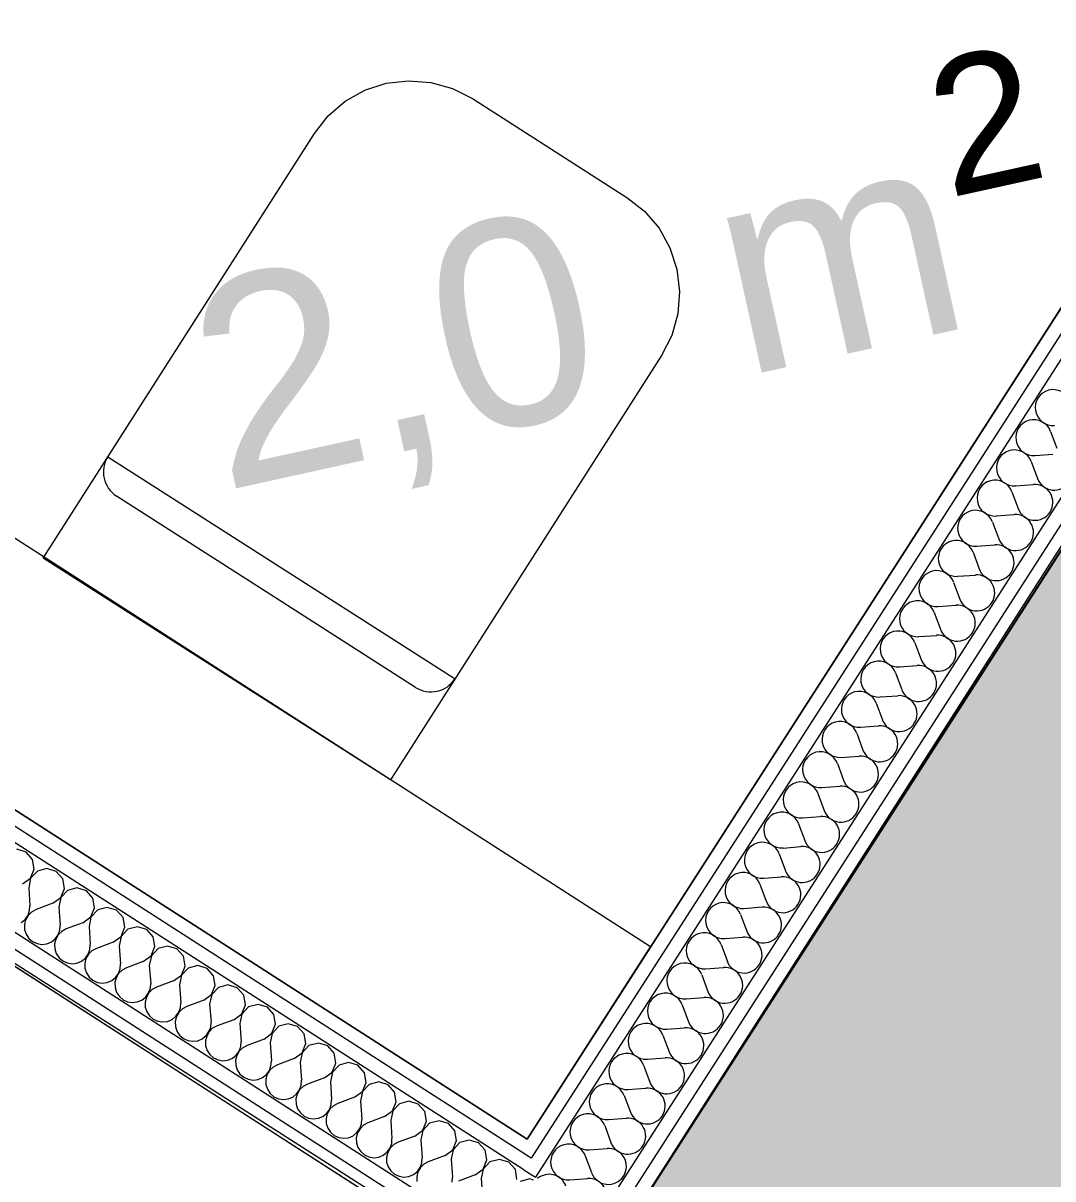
# Model space of a CAD drawing. Header units: millimetres. Extents: x 755110 to 820807, y -116979 to -66610.
# Drawn here: x 772520 to 773420, y -90868 to -89858 of the extents above; entities that cross this region are included whole.
import ezdxf

# ---------------------------------------------------------------- set-up
doc = ezdxf.new("R2010")
doc.units = ezdxf.units.MM
doc.header["$MEASUREMENT"] = 0
for name, color, linetype, lineweight in [('New_2D Drafting - General_Pen_No__1', 7, 'Continuous', 13), ('New_2D Drafting - General_Pen_No__19', 255, 'Continuous', 0), ('New_ARCHICAD Zone Stamps_Pen_No__1', 7, 'Continuous', 13), ('New_Dimensioning - General_Pen_No__1', 7, 'Continuous', 13), ('New_INT zoned_Pen_No__19', 255, 'Continuous', 0), ('New_Interior - Furniture _Pen_No__1', 7, 'Continuous', 13), ('New_Structural - Bearing_Pen_No__1', 7, 'Continuous', 13)]:
    doc.layers.add(name, color=color, linetype=linetype, lineweight=lineweight)
doc.layers.add('New_Dimensioning - General', color=7, linetype='Continuous')
doc.layers.add('New_Structural - Bearing', color=7, linetype='Continuous')
doc.styles.add('GENERATED_STYLE_1', font='')
doc.styles.get('GENERATED_STYLE_1').set_extended_font_data('Arial')
doc.dimstyles.new('GENERATED_STYLE__1', dxfattribs={"dimtxt": 200, "dimasz": 95, "dimexe": 0.18, "dimexo": 0.0625, "dimgap": 0, "dimtad": 1, "dimdec": 0, "dimzin": 0, "dimdsep": 46, "dimtxsty": 'GENERATED_STYLE_1', "dimblk": 'ARROWHEAD_2', "dimblk1": 'ARROWHEAD_2', "dimblk2": 'ARROWHEAD_2', "dimcen": 0.09, "dimse1": 1, "dimse2": 1, "dimclrd": 7, "dimclre": 7, "dimclrt": 7, "dimadec": 0, "dimazin": 0, "dimtfac": 1, "dimtdec": 4, "dimtmove": 0, "dimatfit": 3, "dimfxl": 0, "dimtolj": 1, "dimtzin": 0, "dimarcsym": 0})
doc.dimstyles.new('GENERATED_STYLE__3', dxfattribs={"dimtxt": 200, "dimasz": 228, "dimexe": 0.18, "dimexo": 40, "dimgap": 0, "dimtad": 1, "dimdec": 0, "dimzin": 0, "dimdsep": 46, "dimtxsty": 'GENERATED_STYLE_1', "dimblk": 'ARROWHEAD_5', "dimblk1": 'ARROWHEAD_5', "dimblk2": 'ARROWHEAD_5', "dimcen": 0.09, "dimclrd": 7, "dimclre": 7, "dimclrt": 7, "dimadec": 0, "dimazin": 0, "dimtfac": 1, "dimtdec": 4, "dimtmove": 0, "dimatfit": 3, "dimfxl": 0, "dimtolj": 1, "dimtzin": 0, "dimarcsym": 0})

# ---------------------------------------------------------------- blocks, each defined once
blk = doc.blocks.new('*X73')
at = {"layer": 'New_Structural - Bearing_Pen_No__1', "color": 7, "linetype": 'Continuous', "lineweight": 13}
for p, q in [((773418.1, -90215), (773423.6, -90229.6)), ((773404.6, -90236.1), (773420.2, -90234.9)), ((773401.2, -90241.3), (773406.6, -90256)), ((773384.2, -90267.7), (773389.7, -90282.4)), ((773387.6, -90262.4), (773403.3, -90261.3)), ((773370.7, -90288.8), (773386.3, -90287.6)), ((773367.3, -90294.1), (773372.8, -90308.7)), ((773353.8, -90315.1), (773369.4, -90314)), ((773350.4, -90320.4), (773355.8, -90335.1)), ((773333.4, -90346.8), (773338.9, -90361.5)), ((773336.8, -90341.5), (773352.4, -90340.4)), ((773319.9, -90367.9), (773335.5, -90366.7)), ((773316.5, -90373.1), (773322, -90387.8)), ((773302.9, -90394.2), (773318.6, -90393.1)), ((773299.6, -90399.5), (773305, -90414.2)), ((773282.6, -90425.9), (773288.1, -90440.5)), ((773286, -90420.6), (773301.6, -90419.5)), ((773269.1, -90446.9), (773284.7, -90445.8)), ((773265.7, -90452.2), (773271.2, -90466.9)), ((773248.7, -90478.6), (773254.2, -90493.3)), ((773252.1, -90473.3), (773267.8, -90472.2)), ((773235.2, -90499.7), (773250.8, -90498.5)), ((773231.8, -90504.9), (773237.3, -90519.6)), ((773218.3, -90526), (773233.9, -90524.9)), ((773214.9, -90531.3), (773220.3, -90546)), ((773197.9, -90557.7), (773203.4, -90572.3)), ((773201.3, -90552.4), (773217, -90551.3)), ((773184.4, -90578.8), (773200, -90577.6)), ((773181, -90584), (773186.5, -90598.7)), ((773164.1, -90610.4), (773169.5, -90625.1)), ((773167.5, -90605.1), (773183.1, -90604)), ((773150.5, -90631.5), (773166.1, -90630.3)), ((773147.1, -90636.8), (773152.6, -90651.4)), ((773133.6, -90657.8), (773149.2, -90656.7)), ((773130.2, -90663.1), (773135.7, -90677.8)), ((773113.3, -90689.5), (773118.7, -90704.2)), ((773116.6, -90684.2), (773132.3, -90683.1)), ((773099.7, -90710.6), (773115.3, -90709.4)), ((773096.3, -90715.8), (773101.8, -90730.5)), ((773079.4, -90742.2), (773084.8, -90756.9)), ((773082.8, -90736.9), (773098.4, -90735.8)), ((773065.8, -90763.3), (773081.5, -90762.2)), ((773062.4, -90768.6), (773067.9, -90783.2)), ((773048.9, -90789.6), (773064.5, -90788.5)), ((773045.5, -90794.9), (773051, -90809.6)), ((773028.6, -90821.3), (773034, -90836)), ((773032, -90816), (773047.6, -90814.9)), ((773015, -90842.4), (773030.6, -90841.2)), ((773011.6, -90847.6), (773017.1, -90862.3)), ((772998.1, -90868.7), (773013.7, -90867.6))]:
    blk.add_line(p, q, dxfattribs=at)
for centre, start, end in [((773420.4, -90194.1), 20.4103, 274.1501), ((773403.4, -90220.4), 20.4103, 274.1501), ((773386.5, -90246.8), 20.4103, 274.1501), ((773369.6, -90273.2), 20.4103, 274.1501), ((773421.3, -90250.5), 200.4103, 327.2802), ((773404.4, -90276.9), 327.2802, 94.1501), ((773352.6, -90299.5), 20.4103, 274.1501), ((773387.5, -90303.3), 327.2802, 94.1501), ((773404.4, -90276.9), 200.4103, 327.2802), ((773335.7, -90325.9), 20.4103, 274.1501), ((773370.5, -90329.6), 327.2802, 94.1501), ((773387.5, -90303.3), 200.4103, 327.2802), ((773318.8, -90352.2), 20.4103, 274.1501), ((773370.5, -90329.6), 200.4103, 327.2802), ((773353.6, -90356), 327.2802, 94.1501), ((773301.8, -90378.6), 20.4103, 274.1501), ((773336.6, -90382.4), 327.2802, 94.1501), ((773353.6, -90356), 200.4103, 327.2802), ((773336.6, -90382.4), 200.4103, 327.2802), ((773284.9, -90405), 20.4103, 274.1501), ((773319.7, -90408.7), 327.2802, 94.1501), ((773267.9, -90431.3), 20.4103, 274.1501), ((773319.7, -90408.7), 200.4103, 327.2802), ((773302.8, -90435.1), 327.2802, 94.1501), ((773251, -90457.7), 20.4103, 274.1501), ((773285.8, -90461.4), 327.2802, 94.1501), ((773302.8, -90435.1), 200.4103, 327.2802), ((773234.1, -90484), 20.4103, 274.1501), ((773285.8, -90461.4), 200.4103, 327.2802), ((773268.9, -90487.8), 327.2802, 94.1501), ((773217.1, -90510.4), 20.4103, 274.1501), ((773252, -90514.2), 327.2802, 94.1501), ((773268.9, -90487.8), 200.4103, 327.2802), ((773252, -90514.2), 200.4103, 327.2802), ((773200.2, -90536.8), 20.4103, 274.1501), ((773235, -90540.5), 327.2802, 94.1501), ((773183.3, -90563.1), 20.4103, 274.1501), ((773235, -90540.5), 200.4103, 327.2802), ((773218.1, -90566.9), 327.2802, 94.1501), ((773166.3, -90589.5), 20.4103, 274.1501), ((773201.1, -90593.2), 327.2802, 94.1501), ((773218.1, -90566.9), 200.4103, 327.2802), ((773149.4, -90615.9), 20.4103, 274.1501), ((773201.1, -90593.2), 200.4103, 327.2802), ((773184.2, -90619.6), 327.2802, 94.1501), ((773132.4, -90642.2), 20.4103, 274.1501), ((773167.3, -90646), 327.2802, 94.1501), ((773184.2, -90619.6), 200.4103, 327.2802), ((773167.3, -90646), 200.4103, 327.2802), ((773115.5, -90668.6), 20.4103, 274.1501), ((773150.3, -90672.3), 327.2802, 94.1501), ((773098.6, -90694.9), 20.4103, 274.1501), ((773150.3, -90672.3), 200.4103, 327.2802), ((773133.4, -90698.7), 327.2802, 94.1501), ((773081.6, -90721.3), 20.4103, 274.1501), ((773116.5, -90725.1), 327.2802, 94.1501), ((773133.4, -90698.7), 200.4103, 327.2802), ((773064.7, -90747.7), 20.4103, 274.1501), ((773116.5, -90725.1), 200.4103, 327.2802), ((773099.5, -90751.4), 327.2802, 94.1501), ((773047.8, -90774), 20.4103, 274.1501), ((773082.6, -90777.8), 327.2802, 94.1501), ((773099.5, -90751.4), 200.4103, 327.2802), ((773030.8, -90800.4), 20.4103, 274.1501), ((773065.7, -90804.1), 327.2802, 94.1501), ((773082.6, -90777.8), 200.4103, 327.2802), ((773013.9, -90826.7), 20.4103, 274.1501), ((773065.7, -90804.1), 200.4103, 327.2802), ((773048.7, -90830.5), 327.2802, 94.1501), ((772997, -90853.1), 20.4103, 274.1501), ((773031.8, -90856.9), 327.2802, 94.1501), ((773048.7, -90830.5), 200.4103, 327.2802), ((773031.8, -90856.9), 200.4103, 327.2802), ((772980, -90879.5), 20.4103, 130.5184), ((773014.8, -90883.2), 327.2802, 94.1501)]:
    blk.add_arc(centre, 15.7, start, end, dxfattribs=at)
blk = doc.blocks.new('*X75')
at = {"layer": 'New_Structural - Bearing_Pen_No__1', "color": 7, "linetype": 'Continuous', "lineweight": 13}
for p, q in [((772523, -90582.3), (772514.8, -90579.9)), ((772528.7, -90588.8), (772523, -90582.3)), ((772530.1, -90597.2), (772528.7, -90588.8)), ((772526.9, -90605.1), (772530.1, -90597.2)), ((772532.9, -90599), (772527, -90605.2)), ((772541.2, -90596.8), (772532.9, -90599)), ((772549.4, -90599.3), (772541.2, -90596.8)), ((772555, -90605.7), (772549.4, -90599.3)), ((772520, -90610.2), (772526.9, -90605.1)), ((772527, -90605.2), (772525.3, -90613.6)), ((772556.5, -90614.1), (772555, -90605.7)), ((772525.3, -90613.6), (772526.4, -90629.2)), ((772553.3, -90622.1), (772556.5, -90614.1)), ((772559.3, -90615.9), (772553.4, -90622.1)), ((772567.5, -90613.7), (772559.3, -90615.9)), ((772575.7, -90616.2), (772567.5, -90613.7)), ((772581.4, -90622.6), (772575.7, -90616.2)), ((772526.1, -90633.5), (772526.4, -90629.2)), ((772546.4, -90627.1), (772531.7, -90632.6)), ((772546.4, -90627.1), (772553.3, -90622.1)), ((772553.4, -90622.1), (772551.6, -90630.5)), ((772551.6, -90630.5), (772552.8, -90646.2)), ((772579.6, -90639), (772582.8, -90631.1)), ((772582.8, -90631.1), (772581.4, -90622.6)), ((772593.9, -90630.7), (772585.6, -90632.9)), ((772602.1, -90633.2), (772593.9, -90630.7)), ((772518.8, -90643.8), (772522.2, -90641.1)), ((772522.2, -90641.1), (772524.7, -90637.6)), ((772524.8, -90637.7), (772522.6, -90641.4)), ((772524.7, -90637.6), (772526.1, -90633.5)), ((772527.9, -90634.7), (772524.8, -90637.7)), ((772531.7, -90632.6), (772527.9, -90634.7)), ((772572.7, -90644.1), (772579.6, -90639)), ((772579.7, -90639.1), (772578, -90647.5)), ((772585.6, -90632.9), (772579.7, -90639.1)), ((772607.8, -90639.6), (772602.1, -90633.2)), ((772609.2, -90648), (772607.8, -90639.6)), ((772522.6, -90641.4), (772521.6, -90645.6)), ((772521.6, -90645.6), (772521.7, -90649.9)), ((772521.7, -90649.9), (772523, -90654)), ((772551, -90654.5), (772552.5, -90650.5)), ((772552.5, -90650.5), (772552.8, -90646.2)), ((772558, -90649.5), (772554.2, -90651.6)), ((772572.7, -90644.1), (772558, -90649.5)), ((772578, -90647.5), (772579.1, -90663.1)), ((772606, -90656), (772609.2, -90648)), ((772612, -90649.8), (772606.1, -90656)), ((772620.3, -90647.6), (772612, -90649.8)), ((772628.5, -90650.1), (772620.3, -90647.6)), ((772634.1, -90656.5), (772628.5, -90650.1)), ((772523, -90654), (772525.4, -90657.7)), ((772525.4, -90657.7), (772528.7, -90660.5)), ((772528.7, -90660.5), (772532.6, -90662.3)), ((772541.2, -90662.4), (772545.1, -90660.8)), ((772545.1, -90660.8), (772548.5, -90658.1)), ((772549, -90658.4), (772547.9, -90662.5)), ((772548.5, -90658.1), (772551, -90654.5)), ((772551.1, -90654.6), (772549, -90658.4)), ((772554.2, -90651.6), (772551.1, -90654.6)), ((772599.1, -90661), (772584.4, -90666.5)), ((772599.1, -90661), (772606, -90656)), ((772606.1, -90656), (772604.4, -90664.4)), ((772635.6, -90664.9), (772634.1, -90656.5)), ((772532.6, -90662.3), (772536.9, -90663)), ((772536.9, -90663), (772541.2, -90662.4)), ((772547.9, -90662.5), (772548.1, -90666.9)), ((772548.1, -90666.9), (772549.4, -90671)), ((772549.4, -90671), (772551.8, -90674.6)), ((772574.9, -90675), (772577.4, -90671.5)), ((772577.5, -90671.5), (772575.3, -90675.3)), ((772577.4, -90671.5), (772578.8, -90667.4)), ((772580.6, -90668.5), (772577.5, -90671.5)), ((772578.8, -90667.4), (772579.1, -90663.1)), ((772584.4, -90666.5), (772580.6, -90668.5)), ((772604.4, -90664.4), (772605.5, -90680)), ((772632.4, -90672.9), (772635.6, -90664.9)), ((772638.3, -90666.7), (772632.5, -90673)), ((772646.6, -90664.5), (772638.3, -90666.7)), ((772654.8, -90667), (772646.6, -90664.5)), ((772660.5, -90673.4), (772654.8, -90667)), ((772551.8, -90674.6), (772555, -90677.4)), ((772555, -90677.4), (772559, -90679.2)), ((772559, -90679.2), (772563.2, -90679.9)), ((772563.2, -90679.9), (772567.5, -90679.4)), ((772567.5, -90679.4), (772571.5, -90677.7)), ((772571.5, -90677.7), (772574.9, -90675)), ((772575.3, -90675.3), (772574.3, -90679.5)), ((772574.3, -90679.5), (772574.4, -90683.8)), ((772605.2, -90684.3), (772605.5, -90680)), ((772625.4, -90678), (772610.8, -90683.4)), ((772625.4, -90678), (772632.4, -90672.9)), ((772632.5, -90673), (772630.7, -90681.3)), ((772630.7, -90681.3), (772631.9, -90697)), ((772661.9, -90681.9), (772660.5, -90673.4)), ((772673, -90681.5), (772664.7, -90683.7)), ((772681.2, -90684), (772673, -90681.5)), ((772574.4, -90683.8), (772575.7, -90687.9)), ((772575.7, -90687.9), (772578.1, -90691.5)), ((772578.1, -90691.5), (772581.4, -90694.3)), ((772601.2, -90691.9), (772603.8, -90688.4)), ((772603.9, -90688.5), (772601.7, -90692.2)), ((772603.8, -90688.4), (772605.2, -90684.3)), ((772607, -90685.5), (772603.9, -90688.5)), ((772610.8, -90683.4), (772607, -90685.5)), ((772651.8, -90694.9), (772658.7, -90689.8)), ((772658.8, -90689.9), (772657.1, -90698.3)), ((772658.7, -90689.8), (772661.9, -90681.9)), ((772664.7, -90683.7), (772658.8, -90689.9)), ((772686.8, -90690.4), (772681.2, -90684)), ((772688.3, -90698.8), (772686.8, -90690.4)), ((772581.4, -90694.3), (772585.3, -90696.2)), ((772585.3, -90696.2), (772589.6, -90696.8)), ((772589.6, -90696.8), (772593.9, -90696.3)), ((772593.9, -90696.3), (772597.9, -90694.6)), ((772597.9, -90694.6), (772601.2, -90691.9)), ((772601.7, -90692.2), (772600.7, -90696.4)), ((772600.7, -90696.4), (772600.8, -90700.7)), ((772600.8, -90700.7), (772602.1, -90704.9)), ((772630.1, -90705.3), (772631.6, -90701.3)), ((772631.6, -90701.3), (772631.9, -90697)), ((772637.1, -90700.4), (772633.3, -90702.4)), ((772651.8, -90694.9), (772637.1, -90700.4)), ((772657.1, -90698.3), (772658.2, -90713.9)), ((772685.1, -90706.8), (772688.3, -90698.8)), ((772691.1, -90700.6), (772685.2, -90706.8)), ((772699.3, -90698.4), (772691.1, -90700.6)), ((772707.5, -90700.9), (772699.3, -90698.4)), ((772713.2, -90707.3), (772707.5, -90700.9)), ((772602.1, -90704.9), (772604.5, -90708.5)), ((772604.5, -90708.5), (772607.8, -90711.3)), ((772607.8, -90711.3), (772611.7, -90713.1)), ((772620.2, -90713.2), (772624.2, -90711.6)), ((772624.2, -90711.6), (772627.6, -90708.9)), ((772628.1, -90709.2), (772627, -90713.4)), ((772627.6, -90708.9), (772630.1, -90705.3)), ((772630.2, -90705.4), (772628.1, -90709.2)), ((772633.3, -90702.4), (772630.2, -90705.4)), ((772678.2, -90711.8), (772663.5, -90717.3)), ((772678.2, -90711.8), (772685.1, -90706.8)), ((772685.2, -90706.8), (772683.4, -90715.2)), ((772714.6, -90715.8), (772713.2, -90707.3)), ((772611.7, -90713.1), (772616, -90713.8)), ((772616, -90713.8), (772620.2, -90713.2)), ((772627, -90713.4), (772627.1, -90717.7)), ((772627.1, -90717.7), (772628.5, -90721.8)), ((772628.5, -90721.8), (772630.8, -90725.4)), ((772656.5, -90722.3), (772657.9, -90718.2)), ((772659.7, -90719.3), (772656.6, -90722.4)), ((772657.9, -90718.2), (772658.2, -90713.9)), ((772663.5, -90717.3), (772659.7, -90719.3)), ((772683.4, -90715.2), (772684.6, -90730.8)), ((772711.4, -90723.7), (772714.6, -90715.8)), ((772717.4, -90717.5), (772711.5, -90723.8)), ((772725.7, -90715.4), (772717.4, -90717.5)), ((772733.9, -90717.8), (772725.7, -90715.4)), ((772739.6, -90724.3), (772733.9, -90717.8)), ((772630.8, -90725.4), (772634.1, -90728.2)), ((772634.1, -90728.2), (772638, -90730)), ((772638, -90730), (772642.3, -90730.7)), ((772642.3, -90730.7), (772646.6, -90730.2)), ((772646.6, -90730.2), (772650.6, -90728.5)), ((772650.6, -90728.5), (772654, -90725.8)), ((772654.4, -90726.1), (772653.4, -90730.3)), ((772653.4, -90730.3), (772653.5, -90734.6)), ((772654, -90725.8), (772656.5, -90722.3)), ((772656.6, -90722.4), (772654.4, -90726.1)), ((772684.3, -90735.2), (772684.6, -90730.8)), ((772704.5, -90728.8), (772689.9, -90734.2)), ((772704.5, -90728.8), (772711.4, -90723.7)), ((772711.5, -90723.8), (772709.8, -90732.1)), ((772709.8, -90732.1), (772710.9, -90747.8)), ((772741, -90732.7), (772739.6, -90724.3)), ((772653.5, -90734.6), (772654.8, -90738.7)), ((772654.8, -90738.7), (772657.2, -90742.3)), ((772657.2, -90742.3), (772660.5, -90745.2)), ((772680.3, -90742.7), (772682.8, -90739.2)), ((772682.9, -90739.3), (772680.8, -90743)), ((772682.8, -90739.2), (772684.3, -90735.2)), ((772686, -90736.3), (772682.9, -90739.3)), ((772689.9, -90734.2), (772686, -90736.3)), ((772730.9, -90745.7), (772737.8, -90740.6)), ((772737.9, -90740.7), (772736.2, -90749.1)), ((772737.8, -90740.6), (772741, -90732.7)), ((772743.8, -90734.5), (772737.9, -90740.7)), ((772752.1, -90732.3), (772743.8, -90734.5)), ((772760.3, -90734.8), (772752.1, -90732.3)), ((772765.9, -90741.2), (772760.3, -90734.8)), ((772767.4, -90749.6), (772765.9, -90741.2)), ((772660.5, -90745.2), (772664.4, -90747)), ((772664.4, -90747), (772668.7, -90747.6)), ((772668.7, -90747.6), (772673, -90747.1)), ((772673, -90747.1), (772677, -90745.4)), ((772677, -90745.4), (772680.3, -90742.7)), ((772680.8, -90743), (772679.7, -90747.2)), ((772679.7, -90747.2), (772679.9, -90751.5)), ((772679.9, -90751.5), (772681.2, -90755.7)), ((772709.2, -90756.2), (772710.7, -90752.1)), ((772710.7, -90752.1), (772710.9, -90747.8)), ((772716.2, -90751.2), (772712.4, -90753.2)), ((772730.9, -90745.7), (772716.2, -90751.2)), ((772736.2, -90749.1), (772737.3, -90764.7)), ((772764.2, -90757.6), (772767.4, -90749.6)), ((772770.2, -90751.4), (772764.3, -90757.6)), ((772778.4, -90749.2), (772770.2, -90751.4)), ((772786.6, -90751.7), (772778.4, -90749.2)), ((772792.3, -90758.1), (772786.6, -90751.7)), ((772681.2, -90755.7), (772683.6, -90759.3)), ((772683.6, -90759.3), (772686.8, -90762.1)), ((772686.8, -90762.1), (772690.8, -90763.9)), ((772699.3, -90764.1), (772703.3, -90762.4)), ((772703.3, -90762.4), (772706.7, -90759.7)), ((772707.2, -90760), (772706.1, -90764.2)), ((772706.7, -90759.7), (772709.2, -90756.2)), ((772709.3, -90756.2), (772707.2, -90760)), ((772712.4, -90753.2), (772709.3, -90756.2)), ((772757.3, -90762.6), (772764.2, -90757.6)), ((772764.3, -90757.6), (772762.5, -90766)), ((772793.7, -90766.6), (772792.3, -90758.1)), ((772690.8, -90763.9), (772695, -90764.6)), ((772695, -90764.6), (772699.3, -90764.1)), ((772706.1, -90764.2), (772706.2, -90768.5)), ((772706.2, -90768.5), (772707.5, -90772.6)), ((772707.5, -90772.6), (772709.9, -90776.2)), ((772735.6, -90773.1), (772737, -90769)), ((772738.8, -90770.2), (772735.7, -90773.2)), ((772737, -90769), (772737.3, -90764.7)), ((772742.6, -90768.1), (772738.8, -90770.2)), ((772757.3, -90762.6), (772742.6, -90768.1)), ((772762.5, -90766), (772763.7, -90781.6)), ((772790.5, -90774.5), (772793.7, -90766.6)), ((772796.5, -90768.4), (772790.6, -90774.6)), ((772804.8, -90766.2), (772796.5, -90768.4)), ((772813, -90768.6), (772804.8, -90766.2)), ((772818.6, -90775.1), (772813, -90768.6)), ((772709.9, -90776.2), (772713.2, -90779)), ((772713.2, -90779), (772717.1, -90780.8)), ((772717.1, -90780.8), (772721.4, -90781.5)), ((772721.4, -90781.5), (772725.7, -90781)), ((772725.7, -90781), (772729.7, -90779.3)), ((772729.7, -90779.3), (772733.1, -90776.6)), ((772733.5, -90776.9), (772732.5, -90781.1)), ((772732.5, -90781.1), (772732.6, -90785.4)), ((772733.1, -90776.6), (772735.6, -90773.1)), ((772735.7, -90773.2), (772733.5, -90776.9)), ((772763.4, -90786), (772763.7, -90781.6)), ((772783.6, -90779.6), (772768.9, -90785)), ((772783.6, -90779.6), (772790.5, -90774.5)), ((772790.6, -90774.6), (772788.9, -90783)), ((772820.1, -90783.5), (772818.6, -90775.1)), ((772732.6, -90785.4), (772733.9, -90789.5)), ((772733.9, -90789.5), (772736.3, -90793.1)), ((772759.4, -90793.6), (772761.9, -90790)), ((772762, -90790.1), (772759.9, -90793.8)), ((772761.9, -90790), (772763.4, -90786)), ((772765.1, -90787.1), (772762, -90790.1)), ((772768.9, -90785), (772765.1, -90787.1)), ((772788.9, -90783), (772790, -90798.6)), ((772810, -90796.5), (772816.9, -90791.4)), ((772817, -90791.5), (772815.3, -90799.9)), ((772816.9, -90791.4), (772820.1, -90783.5)), ((772822.9, -90785.3), (772817, -90791.5)), ((772831.2, -90783.1), (772822.9, -90785.3)), ((772839.3, -90785.6), (772831.2, -90783.1)), ((772845, -90792), (772839.3, -90785.6)), ((772846.5, -90800.4), (772845, -90792)), ((772736.3, -90793.1), (772739.6, -90796)), ((772739.6, -90796), (772743.5, -90797.8)), ((772743.5, -90797.8), (772747.8, -90798.4)), ((772747.8, -90798.4), (772752.1, -90797.9)), ((772752.1, -90797.9), (772756, -90796.3)), ((772756, -90796.3), (772759.4, -90793.6)), ((772759.9, -90793.8), (772758.8, -90798)), ((772758.8, -90798), (772759, -90802.4)), ((772759, -90802.4), (772760.3, -90806.5)), ((772788.3, -90807), (772789.7, -90802.9)), ((772789.7, -90802.9), (772790, -90798.6)), ((772795.3, -90802), (772791.5, -90804)), ((772810, -90796.5), (772795.3, -90802)), ((772815.3, -90799.9), (772816.4, -90815.5)), ((772843.2, -90808.4), (772846.5, -90800.4)), ((772849.2, -90802.2), (772843.4, -90808.4)), ((772857.5, -90800), (772849.2, -90802.2)), ((772865.7, -90802.5), (772857.5, -90800)), ((772871.4, -90808.9), (772865.7, -90802.5)), ((772760.3, -90806.5), (772762.7, -90810.1)), ((772762.7, -90810.1), (772765.9, -90812.9)), ((772765.9, -90812.9), (772769.9, -90814.7)), ((772782.4, -90813.2), (772785.8, -90810.5)), ((772786.2, -90810.8), (772785.2, -90815)), ((772785.8, -90810.5), (772788.3, -90807)), ((772788.4, -90807), (772786.2, -90810.8)), ((772791.5, -90804), (772788.4, -90807)), ((772836.3, -90813.4), (772843.2, -90808.4)), ((772843.4, -90808.4), (772841.6, -90816.8)), ((772872.8, -90817.4), (772871.4, -90808.9)), ((772769.9, -90814.7), (772774.1, -90815.4)), ((772774.1, -90815.4), (772778.4, -90814.9)), ((772778.4, -90814.9), (772782.4, -90813.2)), ((772785.2, -90815), (772785.3, -90819.3)), ((772785.3, -90819.3), (772786.6, -90823.4)), ((772814.6, -90823.9), (772816.1, -90819.8)), ((772817.9, -90821), (772814.8, -90824)), ((772816.1, -90819.8), (772816.4, -90815.5)), ((772821.7, -90818.9), (772817.9, -90821)), ((772836.3, -90813.4), (772821.7, -90818.9)), ((772841.6, -90816.8), (772842.7, -90832.5)), ((772869.6, -90825.3), (772872.8, -90817.4)), ((772875.6, -90819.2), (772869.7, -90825.4)), ((772883.9, -90817), (772875.6, -90819.2)), ((772892.1, -90819.5), (772883.9, -90817)), ((772897.7, -90825.9), (772892.1, -90819.5)), ((772786.6, -90823.4), (772789, -90827)), ((772789, -90827), (772792.3, -90829.8)), ((772792.3, -90829.8), (772796.2, -90831.6)), ((772796.2, -90831.6), (772800.5, -90832.3)), ((772800.5, -90832.3), (772804.8, -90831.8)), ((772804.8, -90831.8), (772808.8, -90830.1)), ((772808.8, -90830.1), (772812.1, -90827.4)), ((772812.6, -90827.7), (772811.5, -90831.9)), ((772811.5, -90831.9), (772811.7, -90836.2)), ((772812.1, -90827.4), (772814.6, -90823.9)), ((772814.8, -90824), (772812.6, -90827.7)), ((772842.5, -90836.8), (772842.7, -90832.5)), ((772862.7, -90830.4), (772848, -90835.8)), ((772862.7, -90830.4), (772869.6, -90825.3)), ((772869.7, -90825.4), (772868, -90833.8)), ((772899.2, -90834.3), (772897.7, -90825.9)), ((772811.7, -90836.2), (772813, -90840.4)), ((772813, -90840.4), (772815.4, -90844)), ((772838.5, -90844.4), (772841, -90840.8)), ((772841.1, -90840.9), (772839, -90844.7)), ((772841, -90840.8), (772842.5, -90836.8)), ((772844.2, -90837.9), (772841.1, -90840.9)), ((772848, -90835.8), (772844.2, -90837.9)), ((772868, -90833.8), (772869.1, -90849.4)), ((772889.1, -90847.3), (772896, -90842.3)), ((772896.1, -90842.3), (772894.3, -90850.7)), ((772896, -90842.3), (772899.2, -90834.3)), ((772902, -90836.1), (772896.1, -90842.3)), ((772910.2, -90833.9), (772902, -90836.1)), ((772918.4, -90836.4), (772910.2, -90833.9)), ((772924.1, -90842.8), (772918.4, -90836.4)), ((772925.5, -90851.3), (772924.1, -90842.8)), ((772815.4, -90844), (772818.7, -90846.8)), ((772818.7, -90846.8), (772822.6, -90848.6)), ((772822.6, -90848.6), (772826.8, -90849.3)), ((772826.8, -90849.3), (772831.1, -90848.7)), ((772831.1, -90848.7), (772835.1, -90847.1)), ((772835.1, -90847.1), (772838.5, -90844.4)), ((772839, -90844.7), (772837.9, -90848.8)), ((772837.9, -90848.8), (772838, -90853.2)), ((772838, -90853.2), (772839.3, -90857.3)), ((772868.8, -90853.7), (772869.1, -90849.4)), ((772874.4, -90852.8), (772870.6, -90854.8)), ((772889.1, -90847.3), (772874.4, -90852.8)), ((772894.3, -90850.7), (772895.5, -90866.3)), ((772922.3, -90859.2), (772925.5, -90851.3)), ((772928.3, -90853), (772922.4, -90859.3)), ((772936.6, -90850.8), (772928.3, -90853)), ((772944.8, -90853.3), (772936.6, -90850.8)), ((772950.5, -90859.7), (772944.8, -90853.3)), ((772839.3, -90857.3), (772841.7, -90860.9)), ((772841.7, -90860.9), (772845, -90863.7)), ((772861.5, -90864), (772864.9, -90861.3)), ((772865.3, -90861.6), (772864.3, -90865.8)), ((772864.9, -90861.3), (772867.4, -90857.8)), ((772867.5, -90857.8), (772865.3, -90861.6)), ((772867.4, -90857.8), (772868.8, -90853.7)), ((772870.6, -90854.8), (772867.5, -90857.8)), ((772915.4, -90864.3), (772922.3, -90859.2)), ((772922.4, -90859.3), (772920.7, -90867.6)), ((772951.9, -90868.2), (772950.5, -90859.7)), ((772845, -90863.7), (772848.9, -90865.5)), ((772848.9, -90865.5), (772853.2, -90866.2)), ((772853.2, -90866.2), (772857.5, -90865.7)), ((772857.5, -90865.7), (772861.5, -90864)), ((772864.3, -90865.8), (772864.4, -90870.1)), ((772895.2, -90870.6), (772895.5, -90866.3)), ((772915.4, -90864.3), (772900.7, -90869.7)), ((772920.7, -90867.6), (772921.8, -90883.3)), ((772963, -90867.8), (772954.7, -90870)), ((772966.4, -90868.8), (772963, -90867.8))]:
    blk.add_line(p, q, dxfattribs=at)
blk = doc.blocks.new('*D142')
at = {"layer": 'New_Dimensioning - General_Pen_No__1', "color": 7, "linetype": 'Continuous', "lineweight": 13}
for p, q in [((768938, -82676.9), (768836.6, -82834.6)), ((768823.2, -82788.9), (768951.4, -82722.7)), ((779244.9, -89410.3), (768887.3, -82755.8)), ((779295.5, -89331.4), (779194.2, -89489.2)), ((779180.7, -89443.4), (779309, -89377.2)), ((779341.6, -89472.4), (779244.9, -89410.3))]:
    blk.add_line(p, q, dxfattribs=at)
at = {"layer": 'New_Dimensioning - General_Pen_No__1', "color": 7, "lineweight": 13, "char_height": 200, "attachment_point": 7, "rotation": 327.2801, "style": 'GENERATED_STYLE_1'}
for s, insert in [('\\A1;{\\pql;\\fArial|b0|i0|c0|p34;115}', (768939.3, -82741.6)), ('\\A1;{\\pql;\\fArial|b0|i0|c0|p34;12\xa0311}', (773744.6, -85829))]:
    blk.add_mtext(s, dxfattribs=dict(at, insert=insert))
blk = doc.blocks.new('ARROWHEAD_2')
at = {"color": 0, "linetype": 'Continuous', "lineweight": 0}
for p, q in [((-0.378, -0.655), (0.378, 0.655)), ((0, 0), (-1, 0))]:
    blk.add_line(p, q, dxfattribs=at)
blk = doc.blocks.new('*D151')
at = {"layer": 'New_Dimensioning - General_Pen_No__1', "color": 7, "linetype": 'Continuous', "lineweight": 13}
for p, q in [((763456.6, -78204.4), (763355.3, -78362.1)), ((763470.1, -78250.2), (763341.8, -78316.3)), ((763406, -78283.2), (763354.5, -78250.2)), ((775058.3, -85769.6), (763406, -78283.2)), ((775109, -85690.7), (775007.6, -85848.5)), ((774994.2, -85802.7), (775122.4, -85736.5)), ((783092.9, -90931.7), (775058.3, -85769.6))]:
    blk.add_line(p, q, dxfattribs=at)
at = {"layer": 'New_Dimensioning - General_Pen_No__1', "color": 7, "lineweight": 13, "insert": (768902.2, -81766.9), "char_height": 200, "attachment_point": 7, "rotation": 327.2801, "style": 'GENERATED_STYLE_1'}
blk.add_mtext('\\A1;{\\pql;\\fArial|b0|i0|c0|p34;13\xa0850}', dxfattribs=at)
blk = doc.blocks.new('*D152')
at = {"layer": 'New_Dimensioning - General_Pen_No__1', "color": 7, "linetype": 'Continuous', "lineweight": 13}
for p, q in [((763169.4, -77767.2), (763270.7, -77609.5)), ((763284.2, -77655.3), (763155.9, -77721.4)), ((763168.6, -77655.3), (763220, -77688.3)), ((763220, -77688.3), (783711.3, -90853.5)), ((783660.6, -90932.4), (783762, -90774.7)), ((783647.2, -90886.6), (783775.4, -90820.4)), ((783711.3, -90853.5), (783762.7, -90886.6))]:
    blk.add_line(p, q, dxfattribs=at)
at = {"layer": 'New_Dimensioning - General_Pen_No__1', "color": 7, "lineweight": 13, "insert": (773135.8, -84011.4), "char_height": 200, "attachment_point": 7, "rotation": 327.2802, "style": 'GENERATED_STYLE_1'}
blk.add_mtext('\\A1;{\\pql;\\fArial|b0|i0|c0|p34;24\xa0356}', dxfattribs=at)
blk = doc.blocks.new('*D153')
at = {"layer": 'New_Dimensioning - General_Pen_No__1', "color": 7, "linetype": 'Continuous', "lineweight": 13}
for p, q in [((780487.2, -98283.9), (783351.9, -93825)), ((780454.2, -98219.7), (780520.3, -98348)), ((780566.1, -98334.5), (780408.4, -98233.2)), ((780228.9, -98686), (780487.2, -98283.9)), ((780195.8, -98621.9), (780261.9, -98750.2)), ((780307.7, -98736.7), (780150, -98635.4)), ((780195.8, -98737.5), (780228.9, -98686))]:
    blk.add_line(p, q, dxfattribs=at)
at = {"layer": 'New_Dimensioning - General_Pen_No__1', "color": 7, "lineweight": 13, "insert": (779929.6, -99077.9), "char_height": 200, "attachment_point": 7, "rotation": 57.2802, "style": 'GENERATED_STYLE_1'}
blk.add_mtext('\\A1;{\\pql;\\fArial|b0|i0|c0|p34;478}', dxfattribs=at)
blk = doc.blocks.new('*D154')
at = {"layer": 'New_Dimensioning - General_Pen_No__1', "color": 7, "linetype": 'Continuous', "lineweight": 13}
for p, q in [((783318.8, -93760.9), (783385, -93889.2)), ((780487.2, -98283.9), (783351.9, -93825)), ((780454.2, -98219.7), (780520.3, -98348))]:
    blk.add_line(p, q, dxfattribs=at)
at = {"layer": 'New_Dimensioning - General_Pen_No__1', "color": 7, "lineweight": 13, "char_height": 200, "attachment_point": 7, "rotation": 57.2802, "style": 'GENERATED_STYLE_1'}
for s, insert in [('\\A1;{\\pql;\\fArial|b0|i0|c0|p34;478}', (783052.6, -94216.9)), ('\\A1;{\\pql;\\fArial|b0|i0|c0|p34;5\xa0300}', (781701.1, -96320.5))]:
    blk.add_mtext(s, dxfattribs=dict(at, insert=insert))
blk = doc.blocks.new('*D155')
at = {"layer": 'New_Dimensioning - General_Pen_No__1', "color": 7, "linetype": 'Continuous', "lineweight": 13}
for p, q in [((783643.4, -93487.1), (783577.2, -93358.8)), ((783689.2, -93473.6), (783531.4, -93372.2)), ((783610.3, -93422.9), (783643.3, -93371.5)), ((783351.9, -93825), (783610.3, -93422.9)), ((783318.8, -93760.9), (783385, -93889.2)), ((783430.8, -93875.7), (783273, -93774.4)), ((780487.2, -98283.9), (783351.9, -93825))]:
    blk.add_line(p, q, dxfattribs=at)
blk = doc.blocks.new('*D226')
at = {"layer": 'New_Dimensioning - General_Pen_No__1', "color": 7, "linetype": 'Continuous', "lineweight": 13}
for p, q in [((774496.7, -85884.3), (770416.3, -83262.7)), ((774547.4, -85805.4), (774446, -85963.1)), ((774432.6, -85917.3), (774560.9, -85851.2)), ((784142, -92081.1), (774496.7, -85884.3)), ((784192.7, -92002.3), (784091.3, -92160)), ((784077.9, -92114.2), (784206.1, -92048.1)), ((784193.4, -92114.2), (784142, -92081.1))]:
    blk.add_line(p, q, dxfattribs=at)
at = {"layer": 'New_Dimensioning - General_Pen_No__1', "color": 7, "lineweight": 13, "insert": (778997.9, -88728.6), "char_height": 200, "attachment_point": 7, "rotation": 327.2801, "style": 'GENERATED_STYLE_1'}
blk.add_mtext('\\A1;{\\pql;\\fArial|b0|i0|c0|p34;11\xa0464}', dxfattribs=at)
blk = doc.blocks.new('*D304')
at = {"layer": 'New_Dimensioning - General_Pen_No__1', "linetype": 'Continuous', "lineweight": 13}
for points in [[(767939.7, -90222.1), (767768.8, -90390.5), (767876, -90453.4)], [(770969.8, -94573.7), (770730.7, -94553.2), (770752.5, -94675.5)]]:
    blk.add_hatch(color=7, dxfattribs=at).paths.add_polyline_path(points)
at = {"layer": 'New_Dimensioning - General_Pen_No__1', "color": 7, "linetype": 'Continuous', "lineweight": 13}
for p, q in [((767939.7, -90222.1), (767768.8, -90390.5)), ((767939.7, -90222.1), (767876, -90453.4)), ((767876, -90453.4), (767768.8, -90390.5)), ((770969.8, -94573.7), (770730.7, -94553.2)), ((770752.5, -94675.5), (770730.7, -94553.2)), ((770969.8, -94573.7), (770752.5, -94675.5))]:
    blk.add_line(p, q, dxfattribs=at)
blk.add_arc((770352.9, -91772.5), 2868.3, 151.9109, 277.7893, dxfattribs=at)
at = {"layer": 'New_Dimensioning - General_Pen_No__1', "color": 7, "lineweight": 13, "insert": (767298, -93684.3), "char_height": 200, "attachment_point": 7, "rotation": 12.42, "style": 'GENERATED_STYLE_1'}
blk.add_mtext('\\A1;{\\pql;\\fArial|b0|i0|c0|p34;135°}', dxfattribs=at)
blk = doc.blocks.new('ARROWHEAD_5')
at = {"linetype": 'Continuous', "lineweight": 0}
blk.add_hatch(color=0, dxfattribs=at).paths.add_polyline_path([(-1, 0.2679), (0, 0), (-1, -0.2679)])
at = {"color": 0, "linetype": 'Continuous', "lineweight": 0}
blk.add_line((0, 0), (-1, 0), dxfattribs=at)

msp = doc.modelspace()

# ---------------------------------------------------------------- hatches: boundary and pattern name
at = {"layer": 'New_2D Drafting - General_Pen_No__19', "linetype": 'Continuous', "lineweight": 0}
msp.add_hatch(color=255, dxfattribs=at).paths.add_polyline_path([(774186.7, -93488.5), (773600.2, -93617.6), (773015.3, -90960), (773472.9, -90247.6)])

# ---------------------------------------------------------------- linework, layer by layer
at = {"layer": 'New_2D Drafting - General_Pen_No__1', "color": 7, "linetype": 'Continuous', "lineweight": 13, "flags": 128}
for points in [[(771974.5, -90199.4), (772960.7, -90833), (773068.5, -90665.2), (772082.3, -90031.6)], [(774186.7, -93488.5), (773600.2, -93617.6), (773015.3, -90960), (773472.9, -90247.6)]]:
    msp.add_lwpolyline(points, close=True, dxfattribs=at)
at = {"layer": 'New_INT zoned_Pen_No__19', "color": 255, "linetype": 'Continuous', "lineweight": 0, "flags": 128}
for points in [[(771974.5, -90199.4), (772960.7, -90833), (773871.8, -89415), (772885.6, -88781.4)], [(773019.2, -90953.7), (773605.6, -93616.4), (775461.1, -93207.8), (774779.2, -90111.5), (774752.7, -89990.9), (773963.7, -89475.6)], [(771912.5, -90295.9), (771797.8, -90474.6), (771966, -90582.7), (770958.3, -92161.5), (770956.9, -92160.6), (770570.7, -92761.6), (770602.4, -92905.7), (773200.2, -92333.6), (772888.8, -90919.8)]]:
    msp.add_lwpolyline(points, close=True, dxfattribs=at)
at = {"layer": 'New_Interior - Furniture _Pen_No__1', "color": 7, "linetype": 'Continuous', "lineweight": 13}
for p, q in [((772594.5, -90237), (772897.9, -90430.9)), ((772732.7, -90355), (772602.1, -90271.6)), ((772863.3, -90438.5), (772732.7, -90355))]:
    msp.add_line(p, q, dxfattribs=at)
at = {"layer": 'New_Interior - Furniture _Pen_No__1', "color": 7, "linetype": 'Continuous', "lineweight": 13, "flags": 128}
msp.add_lwpolyline([(773047.8, -90010.5), (773063.2, -90022.6), (773076, -90037.5), (773085.6, -90054.6), (773091.6, -90073.2), (773094, -90092.7), (773092.4, -90112.3), (773087.1, -90131.1), (773078.3, -90148.6), (772841.3, -90519.4), (772538, -90325.5), (772774.9, -89954.8), (772787, -89939.3), (772801.9, -89926.6), (772819, -89917), (772837.7, -89910.9), (772857.1, -89908.6), (772876.7, -89910.1), (772895.5, -89915.4), (772913, -89924.3)], close=True, dxfattribs=at)
at = {"layer": 'New_Interior - Furniture _Pen_No__1', "color": 7, "linetype": 'Continuous', "lineweight": 13}
for centre, start, end in [((772615.6, -90250.5), 147.42, 237.42), ((772876.8, -90417.4), 237.42, 327.42)]:
    msp.add_arc(centre, 25, start, end, dxfattribs=at)
at = {"layer": 'New_Structural - Bearing_Pen_No__1', "color": 7, "linetype": 'Continuous', "lineweight": 13}
for p, q in [((773871.6, -89415.5), (772960.7, -90833.2)), ((773881.7, -89422), (772964.4, -90849.8)), ((773891.8, -89428.4), (772968, -90866.4)), ((773023.3, -90901.9), (773947.1, -89464)), ((772998.3, -90964), (773957.7, -89470.8)), ((773002, -90981.3), (773968.2, -89477.5)), ((772960.7, -90833.1), (771974.5, -90199.5)), ((772964.4, -90849.8), (771968, -90209.6)), ((772957.9, -90859.9), (771961.5, -90219.7)), ((771925.9, -90275.1), (772932.4, -90921.7)), ((771919.2, -90285.6), (772981, -90967.8)), ((771912.4, -90296.1), (772984.8, -90985.1)), ((772960.7, -90833.1), (772960.7, -90833.2)), ((772960.7, -90833.1), (772960.7, -90833.2)), ((772957.9, -90859.9), (772968, -90866.4)), ((772957.9, -90859.9), (772968, -90866.4))]:
    msp.add_line(p, q, dxfattribs=at)
at = {"layer": 'New_Structural - Bearing_Pen_No__1', "color": 7, "linetype": 'Continuous', "lineweight": 13, "flags": 128}
for points in [[(773871.5, -89415.4), (772960.7, -90833)], [(772995.3, -90992), (773968.3, -89477.6)], [(772960.7, -90833), (771974.5, -90199.4)], [(771912.4, -90296.2), (772995.2, -90991.9)]]:
    msp.add_lwpolyline(points, dxfattribs=at)

# ---------------------------------------------------------------- block references
at = {"layer": 'New_Structural - Bearing', "color": 7, "lineweight": 35}
for name in ['*X73', '*X75']:
    msp.add_blockref(name, (0, 0), dxfattribs=at)

# ---------------------------------------------------------------- texts
at = {"layer": 'New_ARCHICAD Zone Stamps_Pen_No__1', "color": 7, "lineweight": 13, "char_height": 180, "attachment_point": 2, "rotation": 12.42, "style": 'GENERATED_STYLE_1'}
for s, insert in [('\\A1;{\\pqc;\\pt0,100;\\fArial|b0|i0|c0|p34;2,0\\fArial|b0|i0|c0|p34;\\A1{\\H.66x;\\S^  ;}\\fArial|b0|i0|c0|p34; m\\fArial|b0|i0|c0|p34;\\A1{\\H.66x;\\S2^  ;}}', (773018.7, -89957.8)), ('\\A1;{\\pqc;\\pt0;\\fArial|b0|i0|c0|p34;}', (772664.4, -89993.7))]:
    msp.add_mtext(s, dxfattribs=dict(at, insert=insert))

# ---------------------------------------------------------------- dimensions: what is measured, and where the dimension line sits
at = {"layer": 'New_Dimensioning - General', "color": 7, "linetype": 'Continuous', "lineweight": 13}
for base, p1, p2, angle, picture, middle, turn in [((783711.3, -90853.5), (762022, -79553), (783278.9, -91526.6), 327.2802, '*D152', (773543, -84154.2), 327.2802), ((763406, -78283.2), (775543.6, -85014.2), (763472.8, -78179.2), 147.2801, '*D151', (769309.4, -81909.7), 327.2801), ((783610.3, -93422.9), (762165.8, -80213.5), (762022, -79553), 57.2802, '*D155', (783092.1, -93970.4), 57.2802), ((783351.9, -93825), (763105.3, -87116.4), (762165.8, -80213.5), 57.2802, '*D154', (781802.6, -95977.5), 57.2802), ((768887.3, -82755.8), (778437.4, -90667), (767377.2, -85106.3), 147.2801, '*D142', (774151.9, -85971.7), 327.2801), ((774496.7, -85884.3), (784064.2, -92202.3), (773473.1, -87477.6), 147.2801, '*D226', (779405.1, -88871.4), 327.2801), ((780487.2, -98283.9), (762846.9, -87518.5), (763105.3, -87116.4), 57.2802, '*D153', (779969.1, -98831.4), 57.2802)]:
    dim = msp.add_linear_dim(base=base, p1=p1, p2=p2, angle=angle, dimstyle='GENERATED_STYLE__1', dxfattribs=at)
    dim.commit()
    dim.dimension.update_dxf_attribs({"geometry": picture, "text_midpoint": middle, "dimtype": 160, "text_rotation": turn})
dim = msp.add_angular_dim_3p(base=(767999, -93411.5), center=(770352.9, -91772.5), p1=(773172.6, -104576.1), p2=(766909.6, -89560.2), dimstyle='GENERATED_STYLE__3', dxfattribs=at)
dim.commit()
dim.dimension.update_dxf_attribs({"geometry": '*D304', "text_midpoint": (767552.2, -93525.9), "dimtype": 165, "text_rotation": 12.42})

doc.saveas('drawing.dxf')
